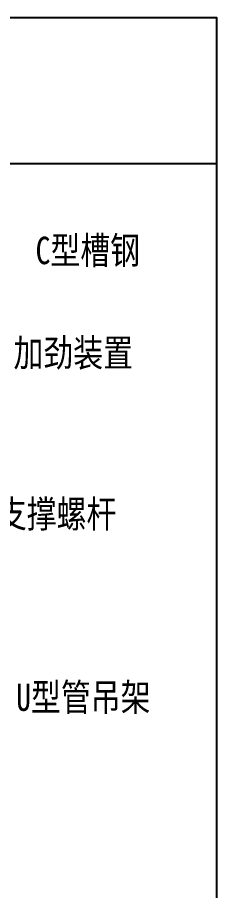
# Model space of a CAD drawing. Extents: x 69728788 to 150676229, y 20333219 to 43663798.
# Drawn here: x 75263249 to 75265074, y 20702720 to 20710709 of the extents above; entities that cross this region are included whole.
import ezdxf

# ---------------------------------------------------------------- set-up
doc = ezdxf.new("R2010")
doc.units = 0
doc.header["$LTSCALE"] = 1000
doc.header["$MEASUREMENT"] = 0
doc.layers.get('0').update_dxf_attribs({"linetype": 'CONTINUOUS'})
doc.layers.add('BZ', color=8, linetype='CONTINUOUS')
doc.layers.add('DIM_SYMB', color=3, linetype='CONTINUOUS')

# ---------------------------------------------------------------- blocks, each defined once
blk = doc.blocks.new('gfhhrryyfd')
at = {"layer": 'BZ'}
blk.add_line((3696128.4, -1740810), (3686300.1, -1740810), dxfattribs=at)
at = {"layer": 'DIM_SYMB'}
blk.add_lwpolyline([(3686300.1, -1739469.4), (3696128.4, -1739469.4), (3696128.4, -1747620.2), (3686300.1, -1747620.2)], close=True, dxfattribs=at)
at = {"char_height": 250.906, "attachment_point": 1}
for s, insert in [('{\\fSimSun|b0|i0|c134|p2;\\W0.8;C型槽钢}', (3694469.5, -1741475.7)), ('{\\fSimSun|b0|i0|c134|p2;\\W0.8;\\C7;加劲装置}', (3694267.7, -1742412.9)), ('{\\fSimSun|b0|i0|c134|p2;\\W0.8;\\C7;支撑螺杆}', (3694115.3, -1743886.2)), ('{\\fSimSun|b0|i0|c134|p2;\\W0.8;\\C7;U型管吊架}', (3694291.6, -1745563.7))]:
    blk.add_mtext(s, dxfattribs=dict(at, insert=insert))

msp = doc.modelspace()

# ---------------------------------------------------------------- block references
at = {"lineweight": -3, "xscale": 0.9999959468841553, "yscale": 0.9999959506094456, "zscale": 0.9999959495959999}
msp.add_blockref('gfhhrryyfd', (71568960.3, 22450171.1), dxfattribs=at)

doc.saveas('drawing.dxf')
